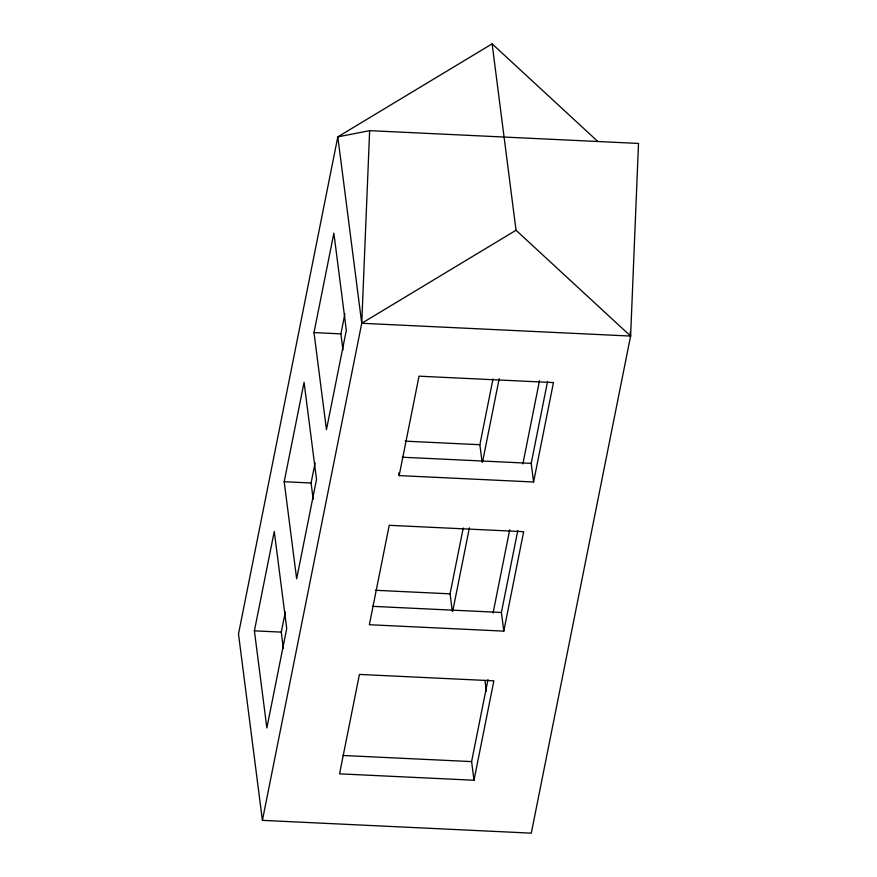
<?xml version="1.0" encoding="UTF-8"?>
<svg xmlns="http://www.w3.org/2000/svg" width="877" height="877" viewBox="0 0 877 877"><rect width="100%" height="100%" fill="white"/><g stroke="black" fill="none" stroke-linecap="round" stroke-linejoin="round"><path stroke-width="1.32" d="M262.409 820.357L361.741 323.273L369.645 130.651L638.511 143.444L630.607 336.066L531.287 833.15L262.409 820.357L238.489 633.95L337.809 136.867L492.118 43.85L597.643 141.307M254.396 630.848L274.26 531.429L286.724 628.524L266.86 727.943L254.396 630.848L281.287 632.12L283.359 648.311M284.192 481.714L304.067 382.306L316.52 479.401L296.656 578.82L284.192 481.714L311.083 482.997L313.166 499.177M313.999 332.591L333.863 233.172L346.327 330.278L326.452 429.697L313.999 332.591L340.879 333.874L342.962 350.055M281.287 632.12L285.31 611.971M311.083 482.997L315.106 462.848M340.879 333.874L344.913 313.725M399.156 475.597L419.02 376.178L553.464 382.58L533.589 481.988L399.156 475.597L398.816 472.933M452.291 611.148L450.076 593.839L463.231 528.009M482.098 462.026L479.872 444.716L493.027 378.886M452.74 611.137L469.381 527.844M482.536 462.015L499.177 378.721M493.071 613.056L509.712 529.763M522.867 463.933L539.508 380.64M473.997 780.245L493.861 680.826L359.427 674.424L339.563 773.843L473.997 780.245L471.607 761.598L487.985 679.653M503.793 631.122L523.657 531.703L389.224 525.301L369.36 624.72L503.793 631.122L501.403 612.475L517.781 530.53M533.589 481.988L531.199 463.352L547.577 381.396M369.645 130.651L337.809 136.867L361.741 323.273L516.038 230.256L492.118 43.85M361.741 323.273L630.607 336.066L630.092 332.01M405.108 441.153L479.872 444.716M402.192 457.213L531.199 463.352M375.301 590.276L450.076 593.839M372.396 606.336L501.403 612.475M342.6 755.459L471.607 761.598M516.038 230.256L630.607 336.066M484.948 680.377L486.34 691.219"/></g></svg>
